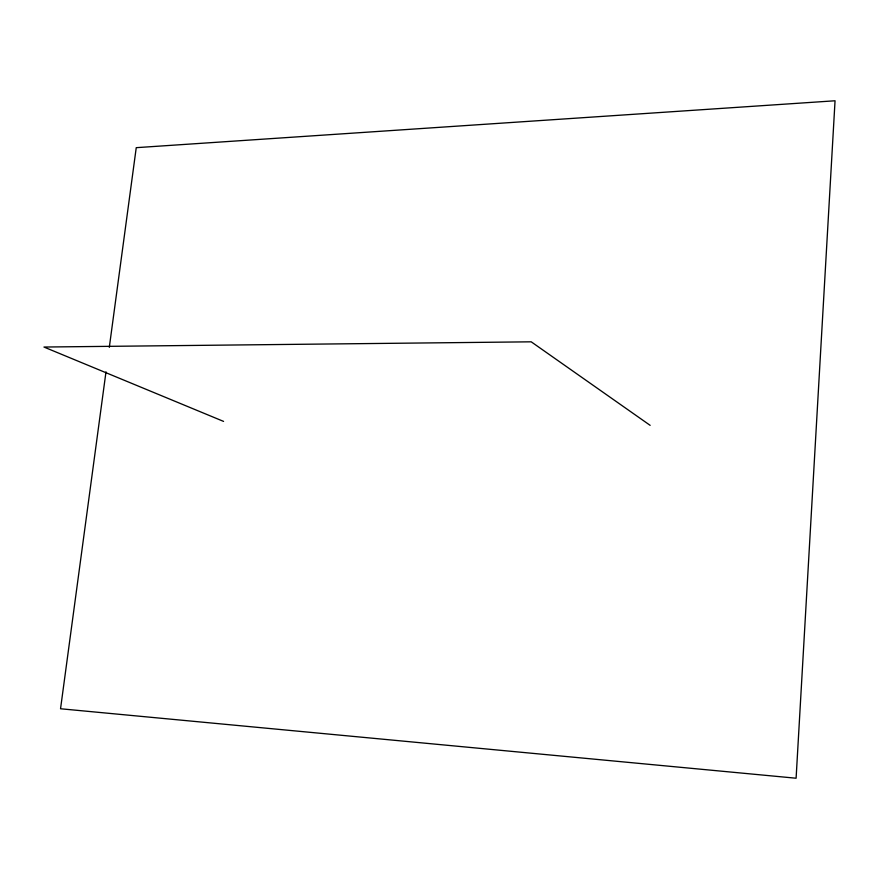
<?xml version="1.0" encoding="UTF-8"?>
<svg xmlns="http://www.w3.org/2000/svg" width="879" height="879" viewBox="0 0 879 879"><rect width="100%" height="100%" fill="white"/><g stroke="black" fill="none" stroke-linecap="round" stroke-linejoin="round"><path stroke-width="1.32" d="M105.996 371.828L60.541 708.76L796.099 778.223L835.05 100.777L136.245 147.672L109.304 347.381M223.574 421.393L43.95 347.04L531.213 341.821L650.152 425.348"/></g></svg>
